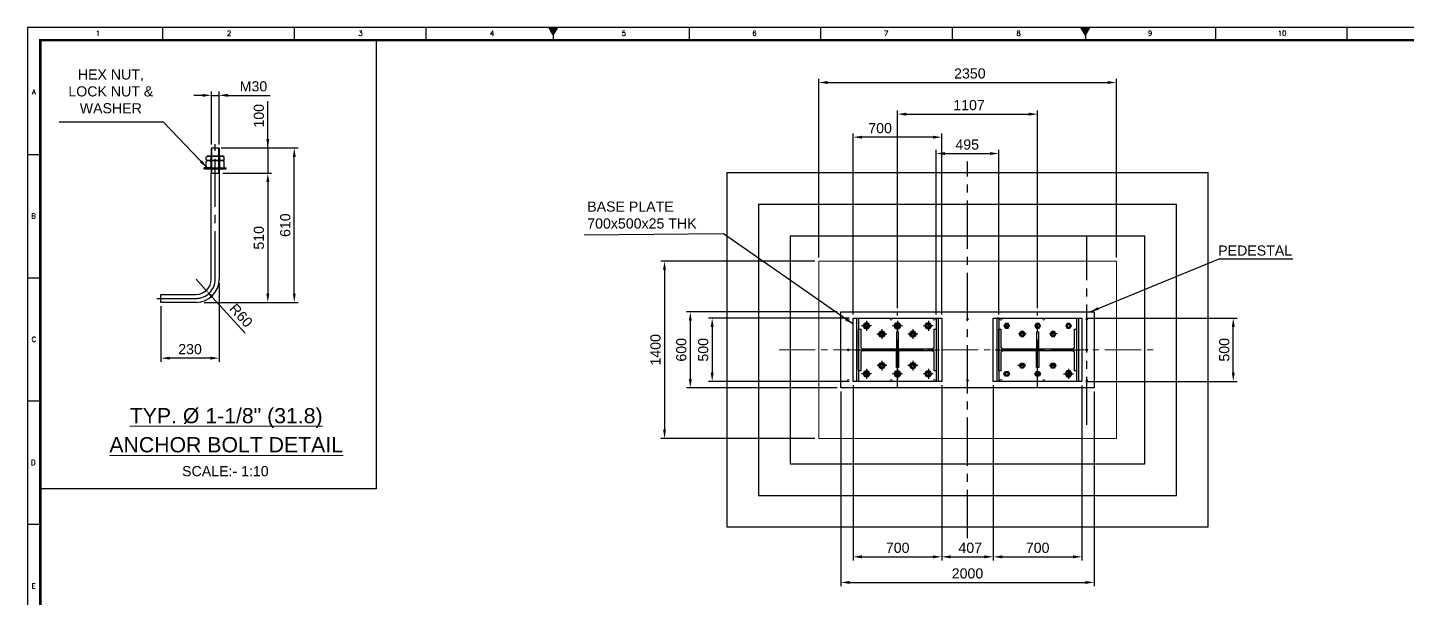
# Model space of a CAD drawing. Header units: millimetres. Extents: x -1055 to 11244, y -20673 to 2560.
# Drawn here: x 3366 to 3910, y 1514 to 1739 of the extents above; entities that cross this region are included whole.
import ezdxf
from ezdxf.enums import TextEntityAlignment as Align

# ---------------------------------------------------------------- set-up
doc = ezdxf.new("R2010")
doc.units = ezdxf.units.MM
doc.linetypes.add('CENTER2', pattern=[28.575, 19.05, -3.175, 3.175, -3.175])
doc.layers.add('BORDER', color=6, linetype='Continuous')
doc.layers.add('TEXT', color=7, linetype='Continuous', lineweight=13)
doc.styles.add('ROMANS', font='romans.shx', dxfattribs={"width": 0.8})
doc.styles.get("Standard").update_dxf_attribs({"font": 'arial.ttf'})
doc.styles.add('STYLE2', font='arial.ttf', dxfattribs={"width": 1.1})
doc.dimstyles.new('ISO-25', dxfattribs={"dimtxt": 4, "dimasz": 3.5, "dimexe": 1.5, "dimexo": 1.5, "dimgap": 1.5, "dimtad": 1, "dimtxsty": 'Standard', "dimcen": 0, "dimadec": 0, "dimazin": 0, "dimtfac": 1, "dimtmove": 0, "dimatfit": 3, "dimfxl": 1, "dimarcsym": 0})

# ---------------------------------------------------------------- blocks, each defined once
blk = doc.blocks.new('A1B')
at = {"layer": 'BORDER', "color": 1}
for p, q in [((56.44, 585), (56.44, 590)), ((56.44, 585), (56.44, 590)), ((108.38, 585), (108.38, 590)), ((108.38, 585), (108.38, 590)), ((160.31, 585), (160.31, 590)), ((160.31, 585), (160.31, 590)), ((264.19, 585), (264.19, 590)), ((316.12, 585), (316.12, 590)), ((368.06, 585), (368.06, 590)), ((471.94, 585), (471.94, 590)), ((523.88, 585), (523.88, 590)), ((3, 539.83), (8, 539.83)), ((3, 491.17), (8, 491.17)), ((3, 442.5), (8, 442.5)), ((3, 393.84), (8, 393.84))]:
    blk.add_line(p, q, dxfattribs=at)
at = {"layer": 'BORDER'}
for p, q in [((210.5, 587), (208.77, 590)), ((210.5, 590), (210.5, 585)), ((210.5, 587), (212.23, 590)), ((210.5, 588), (210.5, 585)), ((210.5, 588), (210.5, 585)), ((420.5, 587), (418.77, 590)), ((420.5, 590), (420.5, 585)), ((420.5, 587), (422.23, 590)), ((420.5, 588), (420.5, 585))]:
    blk.add_line(p, q, dxfattribs=at)
blk.add_lwpolyline([(837, 3), (837, 590), (3, 590), (3, 3)], close=True, dxfattribs=at)
at = {"layer": 'BORDER', "const_width": 1}
blk.add_lwpolyline([(8, 8), (832, 8), (832, 585), (8, 585)], close=True, dxfattribs=at)
at = {"layer": 'BORDER'}
for points in [[(212.23, 590), (208.77, 590), (210.5, 587)], [(422.23, 590), (418.77, 590), (420.5, 587)]]:
    blk.add_solid(points, dxfattribs=at)
at = {"layer": 'BORDER', "color": 1, "style": 'ROMANS'}
for s, p in [('1', (30.81, 586.75)), ('2', (82.56, 586.75)), ('3', (134.41, 586.75)), ('4', (186.37, 586.75)), ('5', (238.32, 586.75)), ('6', (289.89, 586.75)), ('7', (341.88, 586.75)), ('8', (394.13, 586.75)), ('9', (446.1, 586.75)), ('10', (498.13, 586.75)), ('A', (5.48, 563.52)), ('B', (5.35, 514.55)), ('C', (5.49, 465.84)), ('D', (5.25, 417.17)), ('E', (5.39, 368.4))]:
    blk.add_text(s, height=2, dxfattribs=at).set_placement(p, align=Align.CENTER)
blk = doc.blocks.new('*D27877')
at = {"color": 0, "lineweight": -2}
for p, q in [((3691.74, 1597.53), (3691.74, 1528.24)), ((3726.74, 1597.53), (3726.74, 1528.24)), ((3695.24, 1529.74), (3723.24, 1529.74))]:
    blk.add_line(p, q, dxfattribs=at)
at = {"color": 0}
for points in [[(3695.24, 1530.33), (3695.24, 1529.16), (3691.74, 1529.74)], [(3723.24, 1529.16), (3723.24, 1530.33), (3726.74, 1529.74)]]:
    blk.add_solid(points, dxfattribs=at)
at = {"layer": 'Defpoints', "color": 0}
for p in [(3691.74, 1599.03), (3726.74, 1599.03), (3726.74, 1529.74)]:
    blk.add_point(p, dxfattribs=at)
at = {"color": 0, "insert": (3709.35, 1533.29), "char_height": 4, "attachment_point": 5}
blk.add_mtext('700', dxfattribs=at)
blk = doc.blocks.new('*D27878')
at = {"color": 0, "lineweight": -2}
for p, q in [((3726.74, 1597.53), (3726.74, 1528.24)), ((3747.09, 1597.53), (3747.09, 1528.24)), ((3730.24, 1529.74), (3743.59, 1529.74))]:
    blk.add_line(p, q, dxfattribs=at)
at = {"color": 0}
for points in [[(3730.24, 1530.33), (3730.24, 1529.16), (3726.74, 1529.74)], [(3743.59, 1529.16), (3743.59, 1530.33), (3747.09, 1529.74)]]:
    blk.add_solid(points, dxfattribs=at)
at = {"layer": 'Defpoints', "color": 0}
for p in [(3726.74, 1599.03), (3747.09, 1599.03), (3747.09, 1529.74)]:
    blk.add_point(p, dxfattribs=at)
at = {"color": 0, "insert": (3737.98, 1533.29), "char_height": 4, "attachment_point": 5}
blk.add_mtext('407', dxfattribs=at)
blk = doc.blocks.new('*D27879')
at = {"color": 0, "lineweight": -2}
for p, q in [((3747.09, 1597.4), (3747.09, 1528.24)), ((3782.09, 1597.4), (3782.09, 1528.24)), ((3750.59, 1529.74), (3778.59, 1529.74))]:
    blk.add_line(p, q, dxfattribs=at)
at = {"color": 0}
for points in [[(3750.59, 1530.33), (3750.59, 1529.16), (3747.09, 1529.74)], [(3778.59, 1529.16), (3778.59, 1530.33), (3782.09, 1529.74)]]:
    blk.add_solid(points, dxfattribs=at)
at = {"layer": 'Defpoints', "color": 0}
for p in [(3747.09, 1598.9), (3782.09, 1598.9), (3782.09, 1529.74)]:
    blk.add_point(p, dxfattribs=at)
at = {"color": 0, "insert": (3764.59, 1533.29), "char_height": 4, "attachment_point": 5}
blk.add_mtext('700', dxfattribs=at)
blk = doc.blocks.new('*D27880')
at = {"color": 0, "lineweight": -2}
for p, q in [((3709.24, 1628.03), (3709.24, 1706.13)), ((3712.74, 1704.63), (3761.09, 1704.63)), ((3764.59, 1628.03), (3764.59, 1706.13))]:
    blk.add_line(p, q, dxfattribs=at)
at = {"color": 0}
for points in [[(3712.74, 1705.21), (3712.74, 1704.04), (3709.24, 1704.63)], [(3761.09, 1704.04), (3761.09, 1705.21), (3764.59, 1704.63)]]:
    blk.add_solid(points, dxfattribs=at)
at = {"layer": 'Defpoints', "color": 0}
for p in [(3764.59, 1704.63), (3709.24, 1626.53), (3764.59, 1626.53)]:
    blk.add_point(p, dxfattribs=at)
at = {"color": 0, "insert": (3737.51, 1708.17), "char_height": 4, "attachment_point": 5}
blk.add_mtext('1107', dxfattribs=at)
blk = doc.blocks.new('*D27881')
at = {"color": 0, "lineweight": -2}
for p, q in [((3685.42, 1626.53), (3625.99, 1626.53)), ((3627.49, 1623.03), (3627.49, 1600.03)), ((3685.42, 1596.53), (3625.99, 1596.53))]:
    blk.add_line(p, q, dxfattribs=at)
at = {"color": 0}
for points in [[(3628.08, 1623.03), (3626.91, 1623.03), (3627.49, 1626.53)], [(3626.91, 1600.03), (3628.08, 1600.03), (3627.49, 1596.53)]]:
    blk.add_solid(points, dxfattribs=at)
at = {"layer": 'Defpoints', "color": 0}
for p in [(3686.92, 1626.53), (3627.49, 1596.53), (3686.92, 1596.53)]:
    blk.add_point(p, dxfattribs=at)
at = {"color": 0, "insert": (3623.95, 1611.53), "char_height": 4, "attachment_point": 5, "rotation": 90}
blk.add_mtext('600', dxfattribs=at)
blk = doc.blocks.new('*D27882')
at = {"color": 0, "lineweight": -2}
for p, q in [((3686.92, 1595.03), (3686.92, 1518.13)), ((3786.92, 1595.03), (3786.92, 1518.13)), ((3690.42, 1519.63), (3783.42, 1519.63))]:
    blk.add_line(p, q, dxfattribs=at)
at = {"color": 0}
for points in [[(3690.42, 1520.21), (3690.42, 1519.04), (3686.92, 1519.63)], [(3783.42, 1519.04), (3783.42, 1520.21), (3786.92, 1519.63)]]:
    blk.add_solid(points, dxfattribs=at)
at = {"layer": 'Defpoints', "color": 0}
for p in [(3686.92, 1596.53), (3786.92, 1596.53), (3786.92, 1519.63)]:
    blk.add_point(p, dxfattribs=at)
at = {"color": 0, "insert": (3736.91, 1523.17), "char_height": 4, "attachment_point": 5}
blk.add_mtext('2000', dxfattribs=at)
blk = doc.blocks.new('*D27883')
at = {"color": 0, "lineweight": -2}
for p, q in [((3724.55, 1625.53), (3724.55, 1690.57)), ((3728.05, 1689.07), (3745.79, 1689.07)), ((3749.29, 1625.53), (3749.29, 1690.57))]:
    blk.add_line(p, q, dxfattribs=at)
at = {"color": 0}
for points in [[(3728.05, 1689.65), (3728.05, 1688.49), (3724.55, 1689.07)], [(3745.79, 1688.49), (3745.79, 1689.65), (3749.29, 1689.07)]]:
    blk.add_solid(points, dxfattribs=at)
at = {"layer": 'Defpoints', "color": 0}
for p in [(3749.29, 1689.07), (3724.55, 1624.03), (3749.29, 1624.03)]:
    blk.add_point(p, dxfattribs=at)
at = {"color": 0, "insert": (3736.79, 1692.61), "char_height": 4, "attachment_point": 5}
blk.add_mtext('495', dxfattribs=at)
blk = doc.blocks.new('*D27884')
at = {"color": 0, "lineweight": -2}
for p, q in [((3690.24, 1624.03), (3634.64, 1624.03)), ((3636.14, 1620.53), (3636.14, 1602.53)), ((3690.24, 1599.03), (3634.64, 1599.03))]:
    blk.add_line(p, q, dxfattribs=at)
at = {"color": 0}
for points in [[(3636.72, 1620.53), (3635.56, 1620.53), (3636.14, 1624.03)], [(3635.56, 1602.53), (3636.72, 1602.53), (3636.14, 1599.03)]]:
    blk.add_solid(points, dxfattribs=at)
at = {"layer": 'Defpoints', "color": 0}
for p in [(3691.74, 1624.03), (3636.14, 1599.03), (3691.74, 1599.03)]:
    blk.add_point(p, dxfattribs=at)
at = {"color": 0, "insert": (3632.6, 1611.53), "char_height": 4, "attachment_point": 5, "rotation": 90}
blk.add_mtext('500', dxfattribs=at)
blk = doc.blocks.new('*D27885')
at = {"color": 0, "lineweight": -2}
for p, q in [((3783.59, 1624.03), (3843.3, 1624.03)), ((3841.8, 1602.53), (3841.8, 1620.53)), ((3783.59, 1599.03), (3843.3, 1599.03))]:
    blk.add_line(p, q, dxfattribs=at)
at = {"color": 0}
for points in [[(3842.39, 1620.53), (3841.22, 1620.53), (3841.8, 1624.03)], [(3841.22, 1602.53), (3842.39, 1602.53), (3841.8, 1599.03)]]:
    blk.add_solid(points, dxfattribs=at)
at = {"layer": 'Defpoints', "color": 0}
for p in [(3782.09, 1624.03), (3841.8, 1624.03), (3782.09, 1599.03)]:
    blk.add_point(p, dxfattribs=at)
at = {"color": 0, "insert": (3838.26, 1611.53), "char_height": 4, "attachment_point": 5, "rotation": 90}
blk.add_mtext('500', dxfattribs=at)
blk = doc.blocks.new('*D27886')
at = {"color": 0, "lineweight": -2}
for p, q in [((3691.74, 1625.53), (3691.74, 1697.03)), ((3723.24, 1695.53), (3695.24, 1695.53)), ((3726.74, 1625.53), (3726.74, 1697.03))]:
    blk.add_line(p, q, dxfattribs=at)
at = {"color": 0}
for points in [[(3695.24, 1696.11), (3695.24, 1694.94), (3691.74, 1695.53)], [(3723.24, 1694.94), (3723.24, 1696.11), (3726.74, 1695.53)]]:
    blk.add_solid(points, dxfattribs=at)
at = {"layer": 'Defpoints', "color": 0}
for p in [(3691.74, 1695.53), (3691.74, 1624.03), (3726.74, 1624.03)]:
    blk.add_point(p, dxfattribs=at)
at = {"color": 0, "insert": (3702.42, 1699.07), "char_height": 4, "attachment_point": 5}
blk.add_mtext('700', dxfattribs=at)
blk = doc.blocks.new('*D27887')
at = {"color": 0, "lineweight": -2}
for p, q in [((3678.17, 1648.03), (3678.17, 1718.63)), ((3681.67, 1717.13), (3792.17, 1717.13)), ((3795.67, 1648.03), (3795.67, 1718.63))]:
    blk.add_line(p, q, dxfattribs=at)
at = {"color": 0}
for points in [[(3681.67, 1717.71), (3681.67, 1716.55), (3678.17, 1717.13)], [(3792.17, 1716.55), (3792.17, 1717.71), (3795.67, 1717.13)]]:
    blk.add_solid(points, dxfattribs=at)
at = {"layer": 'Defpoints', "color": 0}
for p in [(3795.67, 1717.13), (3678.17, 1646.53), (3795.67, 1646.53)]:
    blk.add_point(p, dxfattribs=at)
at = {"color": 0, "insert": (3737.84, 1720.68), "char_height": 4, "attachment_point": 5}
blk.add_mtext('2350', dxfattribs=at)
blk = doc.blocks.new('*D27888')
at = {"color": 0, "lineweight": -2}
for p, q in [((3676.67, 1646.53), (3615.83, 1646.53)), ((3617.33, 1643.03), (3617.33, 1580.03)), ((3676.67, 1576.53), (3615.83, 1576.53))]:
    blk.add_line(p, q, dxfattribs=at)
at = {"color": 0}
for points in [[(3617.91, 1643.03), (3616.74, 1643.03), (3617.33, 1646.53)], [(3616.74, 1580.03), (3617.91, 1580.03), (3617.33, 1576.53)]]:
    blk.add_solid(points, dxfattribs=at)
at = {"layer": 'Defpoints', "color": 0}
for p in [(3678.17, 1646.53), (3617.33, 1576.53), (3678.17, 1576.53)]:
    blk.add_point(p, dxfattribs=at)
at = {"color": 0, "insert": (3613.78, 1611.53), "char_height": 4, "attachment_point": 5, "rotation": 90}
blk.add_mtext('1400', dxfattribs=at)
blk = doc.blocks.new('A$7E96121019391FB')
at = {"color": 1}
blk.add_lwpolyline([(40, 0), (53, 23), (40, 46), (13, 46), (0, 23), (13, 0)], close=True, dxfattribs=at)
for radius in [21.2, 15, 13.1]:
    blk.add_circle((27, 23), radius, dxfattribs=at)
blk = doc.blocks.new('A$7E9612101F8110')
at = {"color": 3, "linetype": 'CENTER2', "ltscale": 0.2}
for p, q in [((0, 3.9), (7.8, 3.9)), ((3.9, 7.8), (3.9, 0))]:
    blk.add_line(p, q, dxfattribs=at)
at = {"xscale": 0.1, "yscale": 0.1, "zscale": 0.1}
blk.add_blockref('A$7E96121019391FB', (1.3, 1.6), dxfattribs=at)
blk = doc.blocks.new('A$7E9716C322821B')
at = {"color": 54, "ltscale": 0.4}
for p, q in [((1.35, 0), (1.35, 16.26)), ((1.35, 16.26), (2.3, 16.26)), ((2.3, 9.08), (2.3, 16.26)), ((31, 16.26), (31, 9.08)), ((31, 16.26), (31.95, 16.26)), ((31.95, 16.26), (31.95, 0)), ((2.3, 0), (2.3, 7.18)), ((2.93, 8.45), (30.37, 8.45)), ((2.93, 7.81), (30.37, 7.81)), ((31, 7.18), (31, 0)), ((1.35, 0), (2.3, 0)), ((31, 0), (31.95, 0))]:
    blk.add_line(p, q, dxfattribs=at)
at = {"color": 54, "linetype": 'CENTER2'}
blk.add_line((0, 8.13), (33.3, 8.13), dxfattribs=at)
at = {"color": 54, "extrusion": (0, 0, -1)}
for centre, start, end in [((-2.93, 9.08), 270, 0), ((-2.93, 7.18), 0, 90), ((-30.37, 9.08), 180, 270), ((-30.37, 7.18), 90, 180)]:
    blk.add_arc(centre, 0.635, start, end, dxfattribs=at)
blk = doc.blocks.new('*D28652')
at = {"color": 0, "lineweight": -2}
for p, q in [((3460.76, 1691.26), (3460.76, 1709.71)), ((3460.76, 1694.76), (3460.76, 1698.26)), ((3442.33, 1691.26), (3462.26, 1691.26)), ((3460.76, 1691.26), (3460.76, 1681.27)), ((3443.05, 1681.27), (3462.26, 1681.27)), ((3460.76, 1677.77), (3460.76, 1674.27))]:
    blk.add_line(p, q, dxfattribs=at)
at = {"color": 0}
for points in [[(3460.18, 1694.76), (3461.35, 1694.76), (3460.76, 1691.26)], [(3461.35, 1677.77), (3460.18, 1677.77), (3460.76, 1681.27)]]:
    blk.add_solid(points, dxfattribs=at)
at = {"layer": 'Defpoints', "color": 0}
for p in [(3440.83, 1691.26), (3441.55, 1681.27), (3460.76, 1681.27)]:
    blk.add_point(p, dxfattribs=at)
at = {"color": 0, "insert": (3457.22, 1703.99), "char_height": 4, "attachment_point": 5, "rotation": 90}
blk.add_mtext('100', dxfattribs=at)
blk = doc.blocks.new('*D28653')
at = {"color": 0, "lineweight": -2}
for p, q in [((3453.62, 1691.26), (3472.7, 1691.26)), ((3471.2, 1633.77), (3471.2, 1687.76)), ((3435.64, 1630.27), (3472.7, 1630.27))]:
    blk.add_line(p, q, dxfattribs=at)
at = {"color": 0}
for points in [[(3471.78, 1687.76), (3470.61, 1687.76), (3471.2, 1691.26)], [(3470.61, 1633.77), (3471.78, 1633.77), (3471.2, 1630.27)]]:
    blk.add_solid(points, dxfattribs=at)
at = {"layer": 'Defpoints', "color": 0}
for p in [(3452.12, 1691.26), (3471.2, 1691.26), (3434.14, 1630.27)]:
    blk.add_point(p, dxfattribs=at)
at = {"color": 0, "insert": (3467.65, 1660.76), "char_height": 4, "attachment_point": 5, "rotation": 90}
blk.add_mtext('610', dxfattribs=at)
blk = doc.blocks.new('*D28654')
at = {"color": 0, "lineweight": -2}
for p, q in [((3443.05, 1681.27), (3462.26, 1681.27)), ((3460.76, 1677.77), (3460.76, 1633.77)), ((3435.64, 1630.27), (3462.26, 1630.27))]:
    blk.add_line(p, q, dxfattribs=at)
at = {"color": 0}
for points in [[(3461.35, 1677.77), (3460.18, 1677.77), (3460.76, 1681.27)], [(3460.18, 1633.77), (3461.35, 1633.77), (3460.76, 1630.27)]]:
    blk.add_solid(points, dxfattribs=at)
at = {"layer": 'Defpoints', "color": 0}
for p in [(3441.55, 1681.27), (3434.14, 1630.27), (3460.76, 1630.27)]:
    blk.add_point(p, dxfattribs=at)
at = {"color": 0, "insert": (3457.22, 1655.77), "char_height": 4, "attachment_point": 5, "rotation": 90}
blk.add_mtext('510', dxfattribs=at)
blk = doc.blocks.new('*D28655')
at = {"color": 0, "lineweight": -2}
for p, q in [((3434.99, 1712.06), (3431.49, 1712.06)), ((3438.49, 1692.67), (3438.49, 1713.56)), ((3438.49, 1712.06), (3441.49, 1712.06)), ((3441.49, 1692.67), (3441.49, 1713.56)), ((3444.99, 1712.06), (3461.68, 1712.06))]:
    blk.add_line(p, q, dxfattribs=at)
at = {"color": 0}
for points in [[(3434.99, 1711.47), (3434.99, 1712.64), (3438.49, 1712.06)], [(3444.99, 1712.64), (3444.99, 1711.47), (3441.49, 1712.06)]]:
    blk.add_solid(points, dxfattribs=at)
at = {"layer": 'Defpoints', "color": 0}
for p in [(3441.49, 1712.06), (3438.49, 1691.17), (3441.49, 1691.17)]:
    blk.add_point(p, dxfattribs=at)
at = {"color": 0, "insert": (3455.08, 1715.6), "char_height": 4, "attachment_point": 5}
blk.add_mtext('M30', dxfattribs=at)
blk = doc.blocks.new('*D28656')
at = {"color": 0, "lineweight": -2}
for p, q in [((3441.55, 1637.89), (3441.55, 1606.73)), ((3418.55, 1628.83), (3418.55, 1606.73)), ((3438.05, 1608.23), (3422.05, 1608.23))]:
    blk.add_line(p, q, dxfattribs=at)
at = {"color": 0}
for points in [[(3422.05, 1608.81), (3422.05, 1607.64), (3418.55, 1608.23)], [(3438.05, 1607.64), (3438.05, 1608.81), (3441.55, 1608.23)]]:
    blk.add_solid(points, dxfattribs=at)
at = {"layer": 'Defpoints', "color": 0}
for p in [(3441.55, 1639.39), (3418.55, 1630.33), (3418.55, 1608.23)]:
    blk.add_point(p, dxfattribs=at)
at = {"color": 0, "insert": (3430.05, 1611.77), "char_height": 4, "attachment_point": 5}
blk.add_mtext('230', dxfattribs=at)
blk = doc.blocks.new('*D28657')
at = {"color": 0, "lineweight": -2}
for p, q in [((3432.43, 1639.39), (3436.46, 1634.95)), ((3438.82, 1632.36), (3451.81, 1618.08))]:
    blk.add_line(p, q, dxfattribs=at)
at = {"color": 0}
blk.add_solid([(3439.25, 1632.76), (3438.39, 1631.97), (3436.46, 1634.95)], dxfattribs=at)
at = {"layer": 'Defpoints', "color": 0}
for p in [(3432.43, 1639.39), (3436.46, 1634.95)]:
    blk.add_point(p, dxfattribs=at)
at = {"color": 0, "insert": (3450.21, 1625.1), "char_height": 4, "attachment_point": 5, "rotation": 312.2981}
blk.add_mtext('R60', dxfattribs=at)

msp = doc.modelspace()

# ---------------------------------------------------------------- linework, layer by layer
at = {"color": 3, "linetype": 'CENTER2'}
for p, q in [((3439.987795, 1639.391399), (3439.987795, 1692.828899)), ((3736.917653, 1537.144637), (3736.917653, 1685.912392)), ((3784.017653, 1581.836576), (3784.017653, 1656.220453)), ((3416.987795, 1631.828899), (3432.425295, 1631.828899)), ((3709.242653, 1596.528515), (3709.242653, 1626.528515)), ((3752.392653, 1620.075887), (3752.392653, 1621.981143)), ((3764.592653, 1596.528515), (3764.592653, 1626.528515)), ((3764.592653, 1620.075887), (3764.592653, 1621.981143)), ((3760.08702, 1617.778515), (3757.03758, 1617.778515)), ((3772.229956, 1617.778515), (3769.232455, 1617.778515)), ((3759.954851, 1605.278515), (3756.748675, 1605.278515)), ((3764.592653, 1602.981143), (3764.592653, 1601.075887)), ((3772.07142, 1605.278515), (3769.317374, 1605.278515))]:
    msp.add_line(p, q, dxfattribs=at)
for p, q in [((3436.40862, 1687.634711), (3436.776383, 1688.051973)), ((3436.40862, 1686.729536), (3436.40862, 1687.634711)), ((3443.199206, 1688.051973), (3436.776383, 1688.051973)), ((3436.776383, 1688.051973), (3437.999424, 1688.051973)), ((3437.999424, 1688.051973), (3436.776383, 1688.051973)), ((3438.274324, 1687.634711), (3437.999424, 1688.051973)), ((3438.274324, 1687.634711), (3438.419922, 1688.051973)), ((3438.274324, 1687.634711), (3438.274324, 1686.729536)), ((3438.419922, 1688.051973), (3441.555667, 1688.051973)), ((3438.591753, 1691.266399), (3438.487795, 1691.172258)), ((3438.487795, 1681.266399), (3438.487795, 1691.172258)), ((3441.487795, 1691.172258), (3438.487795, 1691.172258)), ((3438.591753, 1681.266399), (3438.591753, 1691.266399)), ((3438.591753, 1691.266399), (3441.383836, 1691.266399)), ((3438.591753, 1691.266399), (3441.383836, 1691.266399)), ((3441.383836, 1681.266399), (3441.383836, 1691.266399)), ((3441.383836, 1691.266399), (3441.487795, 1691.172258)), ((3441.487795, 1691.172258), (3441.487795, 1681.266399)), ((3441.701265, 1687.634711), (3441.555667, 1688.051973)), ((3441.701265, 1687.634711), (3441.976165, 1688.051973)), ((3441.701265, 1687.634711), (3441.701265, 1686.729536)), ((3441.976165, 1688.051973), (3443.199206, 1688.051973)), ((3443.566969, 1687.634711), (3443.199206, 1688.051973)), ((3443.566969, 1686.729536), (3443.566969, 1687.634711)), ((3435.653784, 1683.045031), (3435.653784, 1683.463682)), ((3435.653784, 1683.463682), (3444.321806, 1683.463682)), ((3437.999424, 1683.463682), (3435.653784, 1683.463682)), ((3435.653784, 1683.463682), (3437.999424, 1683.463682)), ((3435.653784, 1683.045031), (3444.321806, 1683.045031)), ((3436.40862, 1686.729536), (3436.776383, 1686.312274)), ((3436.40862, 1685.895012), (3436.776383, 1686.312274)), ((3436.40862, 1683.880944), (3436.40862, 1685.895012)), ((3436.40862, 1683.880944), (3436.776383, 1683.463682)), ((3443.199206, 1686.312274), (3436.776383, 1686.312274)), ((3437.999424, 1686.312274), (3436.776383, 1686.312274)), ((3436.776383, 1686.312274), (3437.999424, 1686.312274)), ((3438.274324, 1686.729536), (3437.999424, 1686.312274)), ((3438.274324, 1685.895012), (3437.999424, 1686.312274)), ((3438.274324, 1683.880944), (3437.999424, 1683.463682)), ((3438.274324, 1686.729536), (3438.419922, 1686.312274)), ((3438.274324, 1685.895012), (3438.419922, 1686.312274)), ((3438.274324, 1685.895012), (3438.274324, 1683.880944)), ((3438.274324, 1683.880944), (3438.419922, 1683.463682)), ((3438.419922, 1686.312274), (3441.555667, 1686.312274)), ((3438.419922, 1686.312274), (3441.555667, 1686.312274)), ((3438.419922, 1683.463682), (3441.555667, 1683.463682)), ((3441.701265, 1686.729536), (3441.555667, 1686.312274)), ((3441.701265, 1685.895012), (3441.555667, 1686.312274)), ((3441.701265, 1683.880944), (3441.555667, 1683.463682)), ((3441.701265, 1686.729536), (3441.976165, 1686.312274)), ((3441.701265, 1685.895012), (3441.976165, 1686.312274)), ((3441.701265, 1685.895012), (3441.701265, 1683.880944)), ((3441.701265, 1683.880944), (3441.976165, 1683.463682)), ((3441.976165, 1686.312274), (3443.199206, 1686.312274)), ((3441.976165, 1686.312274), (3443.199206, 1686.312274)), ((3441.976165, 1683.463682), (3443.199206, 1683.463682)), ((3443.566969, 1686.729536), (3443.199206, 1686.312274)), ((3443.566969, 1685.895012), (3443.199206, 1686.312274)), ((3443.566969, 1683.880944), (3443.199206, 1683.463682)), ((3443.566969, 1683.880944), (3443.566969, 1685.895012)), ((3444.321806, 1683.045031), (3444.321806, 1683.463682)), ((3438.425295, 1681.266399), (3441.550295, 1681.266399)), ((3438.425295, 1639.391399), (3438.425295, 1681.266399)), ((3441.550295, 1681.266399), (3441.550295, 1639.391399)), ((3666.917653, 1656.528515), (3666.917653, 1566.528515)), ((3666.917653, 1656.528515), (3806.917653, 1656.528515)), ((3806.917653, 1566.528515), (3806.917653, 1656.528515)), ((3418.550295, 1630.266399), (3418.550295, 1633.391399)), ((3418.550295, 1633.391399), (3432.425295, 1633.391399)), ((3432.425295, 1630.266399), (3418.550295, 1630.266399)), ((3693.139153, 1624.028515), (3693.139153, 1599.028515)), ((3693.939153, 1624.028515), (3693.939153, 1599.028515)), ((3724.442653, 1624.028515), (3725.242653, 1624.028515)), ((3724.546153, 1624.028515), (3724.546153, 1599.028515)), ((3725.346153, 1624.028515), (3725.346153, 1599.028515)), ((3748.489153, 1624.028515), (3748.489153, 1599.028515)), ((3749.392653, 1624.028515), (3748.592653, 1624.028515)), ((3749.289153, 1624.028515), (3749.289153, 1599.028515)), ((3779.896153, 1624.028515), (3779.896153, 1599.028515)), ((3780.696153, 1624.028515), (3780.696153, 1599.028515)), ((3666.917653, 1566.528515), (3806.917653, 1566.528515))]:
    msp.add_line(p, q)
at = {"color": 4}
for p, q in [((3641.917653, 1681.528515), (3831.917653, 1681.528515)), ((3641.917653, 1681.528515), (3641.917653, 1541.528515)), ((3831.917653, 1541.528515), (3831.917653, 1681.528515)), ((3641.917653, 1541.528515), (3831.917653, 1541.528515))]:
    msp.add_line(p, q, dxfattribs=at)
at = {"color": 3}
for p, q in [((3654.417653, 1669.028515), (3654.417653, 1554.028515)), ((3654.417653, 1669.028515), (3819.417653, 1669.028515)), ((3819.417653, 1554.028515), (3819.417653, 1669.028515)), ((3654.417653, 1554.028515), (3819.417653, 1554.028515))]:
    msp.add_line(p, q, dxfattribs=at)
at = {"color": 50, "lineweight": 0}
for p, q in [((3678.167653, 1646.528515), (3678.167653, 1576.528515)), ((3678.167653, 1646.528515), (3795.667653, 1646.528515)), ((3795.667653, 1576.528515), (3795.667653, 1646.528515)), ((3678.167653, 1576.528515), (3795.667653, 1576.528515))]:
    msp.add_line(p, q, dxfattribs=at)
at = {"color": 3, "linetype": 'CENTER2', "lineweight": 0, "ltscale": 0.75}
msp.add_line((3662.533775, 1611.528515), (3811.30153, 1611.528515), dxfattribs=at)
for points in [[(3370.929919, 1733.838959), (3503.515929, 1733.838959), (3503.515929, 1556.565297), (3370.929919, 1556.565297)], [(3709.642653, 1618.546015), (3708.842653, 1618.546015), (3708.842653, 1611.846015), (3709.642653, 1611.846015)], [(3764.992653, 1618.546015), (3764.192653, 1618.546015), (3764.192653, 1611.846015), (3764.992653, 1611.846015)], [(3708.842653, 1611.211015), (3709.642653, 1611.211015), (3709.642653, 1604.511015), (3708.842653, 1604.511015)], [(3764.192653, 1611.211015), (3764.992653, 1611.211015), (3764.992653, 1604.511015), (3764.192653, 1604.511015)]]:
    msp.add_lwpolyline(points, close=True)
at = {"color": 3, "linetype": 'CENTER2'}
msp.add_lwpolyline([(3418.550295, 1630.328544), (3418.550295, 1630.328899)], dxfattribs=at)
at = {"color": 6}
msp.add_lwpolyline([(3686.917653, 1626.528515), (3786.917653, 1626.528515), (3786.917653, 1596.528515), (3686.917653, 1596.528515)], close=True, dxfattribs=at)
at = {"color": 1}
for points in [[(3691.742653, 1624.028515), (3726.742653, 1624.028515), (3726.742653, 1599.028515), (3691.742653, 1599.028515)], [(3747.092653, 1624.028515), (3782.092653, 1624.028515), (3782.092653, 1599.028515), (3747.092653, 1599.028515)], [(3752.942653, 1621.981143), (3751.842653, 1621.981143), (3751.292653, 1621.028515), (3751.842653, 1620.075887), (3752.942653, 1620.075887), (3753.492653, 1621.028515)], [(3765.142653, 1621.981143), (3764.042653, 1621.981143), (3763.492653, 1621.028515), (3764.042653, 1620.075887), (3765.142653, 1620.075887), (3765.692653, 1621.028515)], [(3777.342653, 1621.981143), (3776.242653, 1621.981143), (3775.692653, 1621.028515), (3776.242653, 1620.075887), (3777.342653, 1620.075887), (3777.892653, 1621.028515)], [(3759.042653, 1618.731143), (3757.942653, 1618.731143), (3757.392653, 1617.778515), (3757.942653, 1616.825887), (3759.042653, 1616.825887), (3759.592653, 1617.778515)], [(3771.242653, 1618.731143), (3770.142653, 1618.731143), (3769.592653, 1617.778515), (3770.142653, 1616.825887), (3771.242653, 1616.825887), (3771.792653, 1617.778515)], [(3759.042653, 1604.325887), (3757.942653, 1604.325887), (3757.392653, 1605.278515), (3757.942653, 1606.231143), (3759.042653, 1606.231143), (3759.592653, 1605.278515)], [(3771.242653, 1604.325887), (3770.142653, 1604.325887), (3769.592653, 1605.278515), (3770.142653, 1606.231143), (3771.242653, 1606.231143), (3771.792653, 1605.278515)], [(3752.942653, 1601.075887), (3751.842653, 1601.075887), (3751.292653, 1602.028515), (3751.842653, 1602.981143), (3752.942653, 1602.981143), (3753.492653, 1602.028515)], [(3765.142653, 1601.075887), (3764.042653, 1601.075887), (3763.492653, 1602.028515), (3764.042653, 1602.981143), (3765.142653, 1602.981143), (3765.692653, 1602.028515)], [(3777.342653, 1601.075887), (3776.242653, 1601.075887), (3775.692653, 1602.028515), (3776.242653, 1602.981143), (3777.342653, 1602.981143), (3777.892653, 1602.028515)]]:
    msp.add_lwpolyline(points, close=True, dxfattribs=at)
at = {"color": 50, "lineweight": 0}
for centre in [(3689.817653, 1623.628515), (3784.017653, 1623.628515), (3689.817653, 1611.528515), (3784.017653, 1611.528515), (3689.817653, 1599.428515), (3784.017653, 1599.428515)]:
    msp.add_circle(centre, 0.4, dxfattribs=at)
at = {"color": 113, "lineweight": 0, "extrusion": (0, 0, -1)}
for centre in [(-3706.767653, 1623.628515), (-3723.717653, 1623.628515), (-3736.917653, 1623.628515), (-3750.117653, 1623.628515), (-3767.067653, 1623.628515)]:
    msp.add_circle(centre, 0.4, dxfattribs=at)
at = {"color": 1}
for centre, radius in [((3752.392653, 1621.028515), 0.95), ((3764.592653, 1621.028515), 0.95), ((3776.792653, 1621.028515), 0.95), ((3752.392653, 1621.028515), 0.7), ((3752.392653, 1621.028515), 0.6), ((3758.492653, 1617.778515), 0.95), ((3758.492653, 1617.778515), 0.7), ((3758.492653, 1617.778515), 0.6), ((3764.592653, 1621.028515), 0.7), ((3764.592653, 1621.028515), 0.6), ((3770.692653, 1617.778515), 0.95), ((3770.692653, 1617.778515), 0.7), ((3770.692653, 1617.778515), 0.6), ((3776.792653, 1621.028515), 0.7), ((3776.792653, 1621.028515), 0.6), ((3758.492653, 1605.278515), 0.95), ((3758.492653, 1605.278515), 0.7), ((3758.492653, 1605.278515), 0.6), ((3770.692653, 1605.278515), 0.95), ((3770.692653, 1605.278515), 0.7), ((3770.692653, 1605.278515), 0.6), ((3752.392653, 1602.028515), 0.95), ((3752.392653, 1602.028515), 0.7), ((3752.392653, 1602.028515), 0.6), ((3764.592653, 1602.028515), 0.95), ((3764.592653, 1602.028515), 0.7), ((3764.592653, 1602.028515), 0.6), ((3776.792653, 1602.028515), 0.95), ((3776.792653, 1602.028515), 0.7), ((3776.792653, 1602.028515), 0.6)]:
    msp.add_circle(centre, radius, dxfattribs=at)
at = {"color": 113, "lineweight": 0}
for centre in [(3706.767653, 1599.428515), (3723.717653, 1599.428515), (3736.917653, 1599.428515), (3750.117653, 1599.428515), (3767.067653, 1599.428515)]:
    msp.add_circle(centre, 0.4, dxfattribs=at)
for radius in [6, 9.125]:
    msp.add_arc((3432.425295, 1639.391399), radius, 270, 0)
at = {"color": 3, "linetype": 'CENTER2'}
msp.add_arc((3432.425295, 1639.391399), 7.5625, 270, 0, dxfattribs=at)

# ---------------------------------------------------------------- block references
for name, p in [('A1B', (3362.929919, 1148.838959)), ('A$7E9716C322821B', (3692.592114, 1603.400515)), ('A$7E9716C322821B', (3747.942114, 1603.400515))]:
    msp.add_blockref(name, p)
at = {"yscale": 0.5, "zscale": 0.5}
for p, xscale in [((3698.999185, 1619.071983), -0.5), ((3711.199185, 1619.071983), -0.5), ((3723.399185, 1619.071983), -0.5), ((3705.060632, 1615.821983), -0.5), ((3717.299185, 1615.821983), -0.5), ((3705.09744, 1603.321983), -0.5), ((3717.299185, 1603.321983), -0.5), ((3698.999185, 1600.071983), -0.5), ((3711.199185, 1600.071983), -0.5), ((3723.399185, 1600.071983), -0.5), ((3774.836121, 1600.071983), 0.5)]:
    msp.add_blockref('A$7E9612101F8110', p, dxfattribs=dict(at, xscale=xscale))

# ---------------------------------------------------------------- texts
at = {"char_height": 4, "attachment_point": 5}
for s, insert in [('HEX NUT,\\PLOCK NUT &\\PWASHER', (3398.785411, 1713.599517)), ('SCALE:- 1:10', (3443.996595, 1563.56079))]:
    msp.add_mtext(s, dxfattribs=dict(at, insert=insert))
at = {"color": 130, "char_height": 4, "attachment_point": 1}
for s, insert, width in [('BASE PLATE\\P700x500x25 THK', (3586.815907, 1670.103557), 63.8859039), ('PEDESTAL', (3835.848864, 1652.744799), 12.60763369)]:
    msp.add_mtext(s, dxfattribs=dict(at, insert=insert, width=width))
at = {"layer": 'TEXT', "linetype": 'Continuous', "style": 'STYLE2'}
for s, p in [('%%UTYP. %%C 1-1/8" (31.8)', (3444.319342, 1582.508797)), ('%%UANCHOR BOLT DETAIL', (3444.319342, 1571.028983))]:
    msp.add_text(s, height=6, dxfattribs=at).set_placement(p, align=Align.CENTER)

# ---------------------------------------------------------------- dimensions: what is measured, and where the dimension line sits
for base, p1, p2, override, picture, middle in [((3795.667653, 1717.131359), (3678.167653, 1646.528515), (3795.667653, 1646.528515), {"dimtxt": 4, "dimdec": 0, "dimlfac": 20}, '*D27887', (3737.844989, 1717.131359)), ((3764.592653, 1704.626518), (3709.242653, 1626.528515), (3764.592653, 1626.528515), {"dimtxt": 4, "dimdec": 0, "dimlfac": 20}, '*D27880', (3737.514296, 1704.626518)), ((3691.742653, 1695.526368), (3726.742653, 1624.028515), (3691.742653, 1624.028515), {"dimtxt": 4, "dimdec": 0, "dimlfac": 20}, '*D27886', (3702.417417, 1695.526368)), ((3749.289153, 1689.069262), (3724.546153, 1624.028515), (3749.289153, 1624.028515), {"dimtxt": 4, "dimdec": 0, "dimlfac": 20}, '*D27883', (3736.788056, 1689.069262)), ((3786.917653, 1519.627443), (3686.917653, 1596.528515), (3786.917653, 1596.528515), {"dimtxt": 4, "dimasz": 3.5, "dimexe": 1.5, "dimexo": 1.5, "dimgap": 1.5, "dimdec": 0, "dimlfac": 20}, '*D27882', (3736.908057, 1519.627443)), ((3726.742653, 1529.7448), (3691.742653, 1599.028515), (3726.742653, 1599.028515), {"dimtxt": 4, "dimdec": 0, "dimlfac": 20}, '*D27877', (3709.348062, 1529.7448)), ((3747.092653, 1529.7448), (3726.742653, 1599.028515), (3747.092653, 1599.028515), {"dimtxt": 4, "dimdec": 0, "dimlfac": 20}, '*D27878', (3737.976022, 1529.7448)), ((3782.092653, 1529.7448), (3747.092653, 1598.903515), (3782.092653, 1598.903515), {"dimtxt": 4, "dimdec": 0, "dimlfac": 20}, '*D27879', (3764.592653, 1529.7448))]:
    dim = msp.add_linear_dim(base=base, p1=p1, p2=p2, dimstyle='ISO-25', override=override)
    dim.commit()
    dim.dimension.update_dxf_attribs({"geometry": picture, "text_midpoint": middle, "dimtype": 160})
dim = msp.add_linear_dim(base=(3441.487795, 1712.057424), p1=(3438.487795, 1691.172258), p2=(3441.487795, 1691.172258), text='M30', dimstyle='ISO-25', override={"dimtxt": 4, "dimdec": 0, "dimlfac": 10})
dim.commit()
dim.dimension.update_dxf_attribs({"geometry": '*D28655', "text_midpoint": (3455.081928, 1715.60108)})
for base, p1, p2, override, picture, middle in [((3460.764452, 1681.266399), (3440.82916, 1691.263225), (3441.550295, 1681.266399), {"dimtxt": 4, "dimdec": 0, "dimlfac": 10}, '*D28652', (3460.764452, 1703.986963)), ((3471.195593, 1691.263225), (3434.143733, 1630.266399), (3452.116741, 1691.263225), {"dimtxt": 4, "dimdec": 0, "dimlfac": 10, "dimtxsty": 'Standard'}, '*D28653', (3471.195593, 1660.764812)), ((3627.493563, 1596.528515), (3686.917653, 1626.528515), (3686.917653, 1596.528515), {"dimtxt": 4, "dimdec": 0, "dimlfac": 20}, '*D27881', (3627.493563, 1611.528515)), ((3636.138384, 1599.028515), (3691.742653, 1624.028515), (3691.742653, 1599.028515), {"dimtxt": 4, "dimdec": 0, "dimlfac": 20}, '*D27884', (3636.138384, 1611.528515)), ((3841.803931, 1624.028515), (3782.092653, 1599.028515), (3782.092653, 1624.028515), {"dimtxt": 4, "dimdec": 0, "dimlfac": 20}, '*D27885', (3841.803931, 1611.528515))]:
    dim = msp.add_linear_dim(base=base, p1=p1, p2=p2, angle=90, dimstyle='ISO-25', override=override)
    dim.commit()
    dim.dimension.update_dxf_attribs({"geometry": picture, "text_midpoint": middle, "dimtype": 160})
for base, p1, p2, override, picture, middle in [((3460.764452, 1630.266399), (3441.550295, 1681.266399), (3434.143733, 1630.266399), {"dimtxt": 4, "dimdec": 0, "dimlfac": 10, "dimtxsty": 'Standard'}, '*D28654', (3457.22216, 1655.766399)), ((3617.325877, 1576.528515), (3678.167653, 1646.528515), (3678.167653, 1576.528515), {"dimtxt": 4, "dimdec": 0, "dimlfac": 20}, '*D27888', (3613.783585, 1611.528515))]:
    dim = msp.add_linear_dim(base=base, p1=p1, p2=p2, angle=90, dimstyle='ISO-25', override=override)
    dim.commit()
    dim.dimension.update_dxf_attribs({"geometry": picture, "text_midpoint": middle})
dim = msp.add_linear_dim(base=(3418.550295, 1608.225794), p1=(3441.550295, 1639.391399), p2=(3418.550295, 1630.328899), dimstyle='ISO-25', override={"dimtxt": 4, "dimdec": 0, "dimlfac": 10})
dim.commit()
dim.dimension.update_dxf_attribs({"geometry": '*D28656', "text_midpoint": (3430.050295, 1611.769451)})
dim = msp.add_radius_dim(center=(3432.425295, 1639.391399), mpoint=(3436.463221, 1634.953478), dimstyle='ISO-25', override={"dimtxt": 4, "dimdec": 0, "dimlfac": 10})
dim.commit()
dim.dimension.update_dxf_attribs({"geometry": '*D28657', "text_midpoint": (3447.593385, 1622.720765), "dimtype": 164})

# ---------------------------------------------------------------- leaders
for points in [[(3436.776383, 1683.463682), (3419.566553, 1701.465308), (3378.368495, 1701.465308)], [(3691.742653, 1621.656682), (3640.614616, 1657.353845), (3585.598702, 1656.852097)], [(3785.275025, 1626.528515), (3836.291366, 1647.518168), (3865.305439, 1647.471341)]]:
    msp.add_leader(points, dimstyle='ISO-25', override={"dimtad": 0})

doc.saveas('drawing.dxf')
